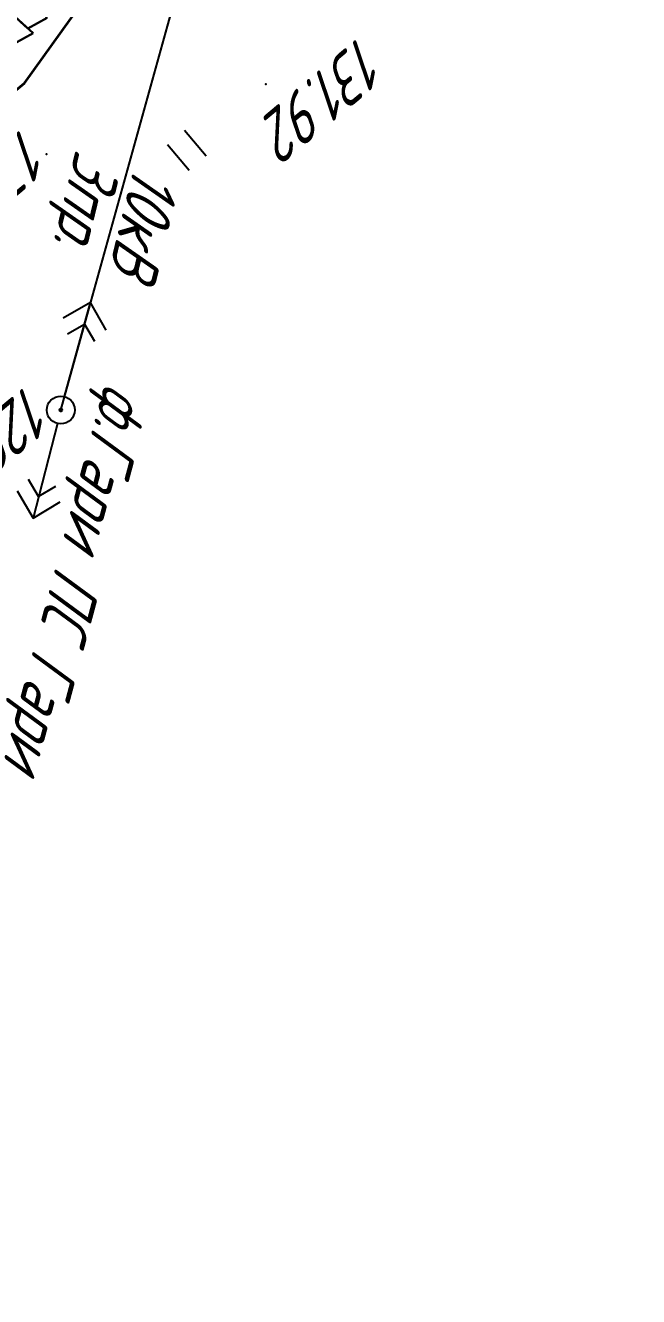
# Model space of a CAD drawing. Header units: millimetres. Extents: x -698 to 8131, y -704 to 4503.
# Drawn here: x 7981.3 to 8025.3, y -487.3 to -396.1 of the extents above; entities that cross this region are included whole.
import ezdxf
from ezdxf import colors
from ezdxf.entities.mleader import LeaderData, LeaderLine
from ezdxf.math import Vec2, Vec3

# ---------------------------------------------------------------- set-up
doc = ezdxf.new("R2010")
doc.units = ezdxf.units.MM
doc.linetypes.add('CONTI', pattern=[0])
for name, color, linetype, lineweight in [('10', 1, 'Continuous', 35), ('КОПИЯ_ОСЬ_ОТКОСЫ', 7, 'Continuous', 30), ('Огражд-перила', 1, 'ограждение2', 40)]:
    doc.layers.add(name, color=color, linetype=linetype, lineweight=lineweight)
for name, color, linetype in [('NAD_MDEFAULT', 7, 'CONTI'), ('PI_OTDEFAULT', 172, 'CONTI'), ('PI_TTDEFAULT', 5, 'CONTI'), ('PLN_O', 7, 'CONTI'), ('SIT_LDEFAULT', 7, 'CONTI'), ('USLZNDEFAULT', 7, 'CONTI'), ('Выноски', 250, 'Continuous'), ('канава', 7, 'Continuous'), ('разметка', 7, 'Continuous')]:
    doc.layers.add(name, color=color, linetype=linetype)
doc.layers.get('КОПИЯ_ОСЬ_ОТКОСЫ').off()
doc.styles.add('eskd', font='isocpeui.ttf', dxfattribs={"width": 1.2})
doc.styles.add('ГОСТ', font='isocpeui.ttf', dxfattribs={"height": 4})
doc.linetypes.add('ограждение2', pattern='A,0.25,-0.1,[132,ltypeshp.shx,S=0.1,R=0,X=-0.1,Y=0],-0.1,1', length=1.45)

# ---------------------------------------------------------------- blocks, each defined once
blk = doc.blocks.new('BL_26')
at = {"color": 0}
for radius in [1, 0.1]:
    blk.add_circle((0, 0), radius, dxfattribs=at)
blk = doc.blocks.new('BL_2011')
at = {"color": 0}
for p, q in [((0, 0), (0, 2.4)), ((1.6, 0), (1.6, 2.4))]:
    blk.add_line(p, q, dxfattribs=at)
blk = doc.blocks.new('6')
at = {"layer": 'канава', "color": 5, "linetype": 'Continuous', "lineweight": 30}
for p, q in [((-1.5, -1.25), (-1.5, 1.25)), ((0, 0.75), (-1.5, 1.25)), ((0, 0.75), (0, -0.75)), ((0, -0.75), (-1.5, -1.25))]:
    blk.add_line(p, q, dxfattribs=at)

msp = doc.modelspace()

# ---------------------------------------------------------------- linework, layer by layer
at = {"layer": '10'}
for points in [[(7777.275, -561.382), (7779.235, -563.922), (7804.995, -544.202), (7801.735, -540.062), (7827.925, -519.342), (7830.075, -522.142), (7880.365, -480.112), (7888.765, -477.362), (7981.265, -400.242), (7996.105, -379.532), (8005.275, -357.472), (8007.615, -334.042), (8006.055, -312.952), (7993.635, -264.502)], [(7801.735, -540.062), (7827.925, -519.342), (7830.075, -522.142), (7880.365, -480.112), (7888.765, -477.362), (7981.265, -400.242), (7996.105, -379.532), (8005.275, -357.472), (8007.615, -334.042), (8006.055, -312.952)]]:
    msp.add_lwpolyline(points, dxfattribs=at)
at = {"layer": 'PI_TTDEFAULT', "color": 5}
for p in [(7998.589, -400.31, 131.922), (7982.839, -405.34, 130.781), (7983.869, -423.69, 129.742)]:
    msp.add_point(p, dxfattribs=at)
at = {"layer": 'SIT_LDEFAULT', "color": 7}
for p, q in [((7983.869, -423.69), (8001.689, -359.6)), ((7986.009, -415.98), (7984.039, -417.1)), ((7984.139, -422.73), (7986.009, -415.98)), ((7987.129, -417.95), (7986.009, -415.98)), ((7984.349, -418.22), (7985.579, -417.52)), ((7985.579, -417.52), (7986.279, -418.76)), ((7983.619, -424.66), (7981.879, -431.44)), ((7982.279, -429.89), (7981.559, -428.67)), ((7980.729, -429.49), (7981.879, -431.44)), ((7983.489, -429.17), (7982.279, -429.89)), ((7981.879, -431.44), (7983.819, -430.29))]:
    msp.add_line(p, q, dxfattribs=at)
at = {"layer": 'Огражд-перила', "ltscale": 7}
for points in [[(7881.136, 29.571), (7889.948, 4.19), (7913.256, -61.731), (7925.12, -95.22), (7937.408, -132.073), (7946.537, -161.278), (7955.856, -192.011), (7965.009, -223.892), (7972.59, -252.107), (7978.544, -275.139), (7983.125, -293.303, -0.012488), (7988.401, -318.577, -0.040689), (7989.791, -335.391, -0.039762), (7988.26, -351.613, -0.056014), (7982.03, -370.267, -0.095933), (7948.961, -408.5), (7922.95, -430.67), (7891.218, -457.71), (7857.753, -486.276), (7849.63, -493.217, -0.45951), (7841.641, -492.508, -1.674407)], [(7798.485, -548.992), (7834.793, -517.912), (7871.794, -486.263), (7884.846, -475.113), (7899.267, -462.818), (7917.674, -447.136), (7946.85, -422.271), (7967.041, -405.078, 0.05108), (7982.068, -389.374, 0.079886), (7995.072, -365.674, 0.04301), (7998.693, -351.865, -0.532002), (8006.062, -347.552), (8006.062, -347.552)]]:
    msp.add_lwpolyline(points, format="xyb", dxfattribs=at)
at = {"layer": 'разметка', "lineweight": 30, "ltscale": 7}
msp.add_lwpolyline([(7993.777, -350.873, -0.102394), (7981.767, -380.992, -0.060709), (7963.031, -402.201, -0.010093), (7950.516, -413.151), (7912.469, -445.592), (7852.511, -496.716)], format="xyb", dxfattribs=at)

# ---------------------------------------------------------------- block references
at = {"layer": 'USLZNDEFAULT', "color": 7, "rotation": 40}
for name, p in [('BL_2011', (7993.07, -406.506)), ('BL_26', (7983.869, -423.69))]:
    msp.add_blockref(name, p, dxfattribs=at)
at = {"layer": 'КОПИЯ_ОСЬ_ОТКОСЫ'}
for p, rotation in [((7980.958, -395.807), 227.7487220821576), ((7979.945, -396.914), 227.2527047295485)]:
    msp.add_blockref('6', p, dxfattribs=dict(at, rotation=rotation))

# ---------------------------------------------------------------- texts
at = {"layer": 'NAD_MDEFAULT', "color": 7, "style": 'eskd', "oblique": 10, "width": 0.8}
for s, p in [('3пр.', (7984.953, -404.887)), ('10кВ', (7989.145, -406.038))]:
    msp.add_text(s, height=3.5, rotation=256.42278, dxfattribs=at).set_placement(p)
at = {"layer": 'PI_OTDEFAULT', "color": 172, "style": 'eskd', "oblique": 10, "width": 0.8}
for s, p in [('131.92', (8005.562, -396.618)), ('130.78', (7981.425, -403.158, 130.5)), ('129.74', (7981.661, -421.652))]:
    msp.add_text(s, height=3.5, rotation=220, dxfattribs=at).set_placement(p)
at = {"layer": 'PLN_O', "style": 'eskd', "oblique": 10, "width": 0.8}
msp.add_text('ф.Гари ПС Гари', height=3.5, rotation=255, dxfattribs=at).set_placement((7987.051, -421.604))

# ---------------------------------------------------------------- leaders
at = {"layer": 'Выноски', "linetype": 'Continuous'}
ml = msp.add_multileader_mtext('Standard', dxfattribs=at)
ml.set_content('Граница работа по примыканию', color=256, style='ГОСТ')
ml.set_leader_properties()
ml.build(insert=Vec2(0, 0))
ml.multileader.update_dxf_attribs({"text_left_attachment_type": 5, "text_right_attachment_type": 5, "dogleg_length": 0, "arrow_head_size": 0.18})
ctx = ml.context
ctx.base_point, ctx.char_height, ctx.arrow_head_size, ctx.landing_gap_size, ctx.plane_origin, ctx.plane_x_axis, ctx.plane_y_axis = Vec3(8039.22, -381.402), 5, 0.18, 0, Vec3(8085.451, -471.575), Vec3(0.829038, -0.559193), Vec3(0.559193, 0.829038)
ctx.left_attachment, ctx.right_attachment = 5, 5
notes = []
notes.append((ctx, [(0, (1, 1, 0), (8039.22, -381.402), (0.829038, -0.559193), 0, [(0, [(8006.748, -344.139)], 0, [])])]))
ctx.mtext.insert, ctx.mtext.text_direction, ctx.mtext.rotation, ctx.mtext.flow_direction = Vec3(8042.817, -376.069), Vec3(0.829038, -0.559193), 5.689773, 5
for ctx, leaders in notes:
    for number, flags, end, landing, length, lines in leaders:
        leader = LeaderData()
        leader.index, (leader.has_last_leader_line, leader.has_dogleg_vector, leader.attachment_direction) = number, flags
        leader.last_leader_point, leader.dogleg_vector, leader.dogleg_length = Vec3(end), Vec3(landing), length
        for number, points, colour, breaks in lines:
            line = LeaderLine()
            line.index, line.vertices, line.color, line.breaks = number, Vec3.list(points), colors.encode_raw_color(colour), breaks
            leader.lines.append(line)
        ctx.leaders.append(leader)

doc.saveas('drawing.dxf')
